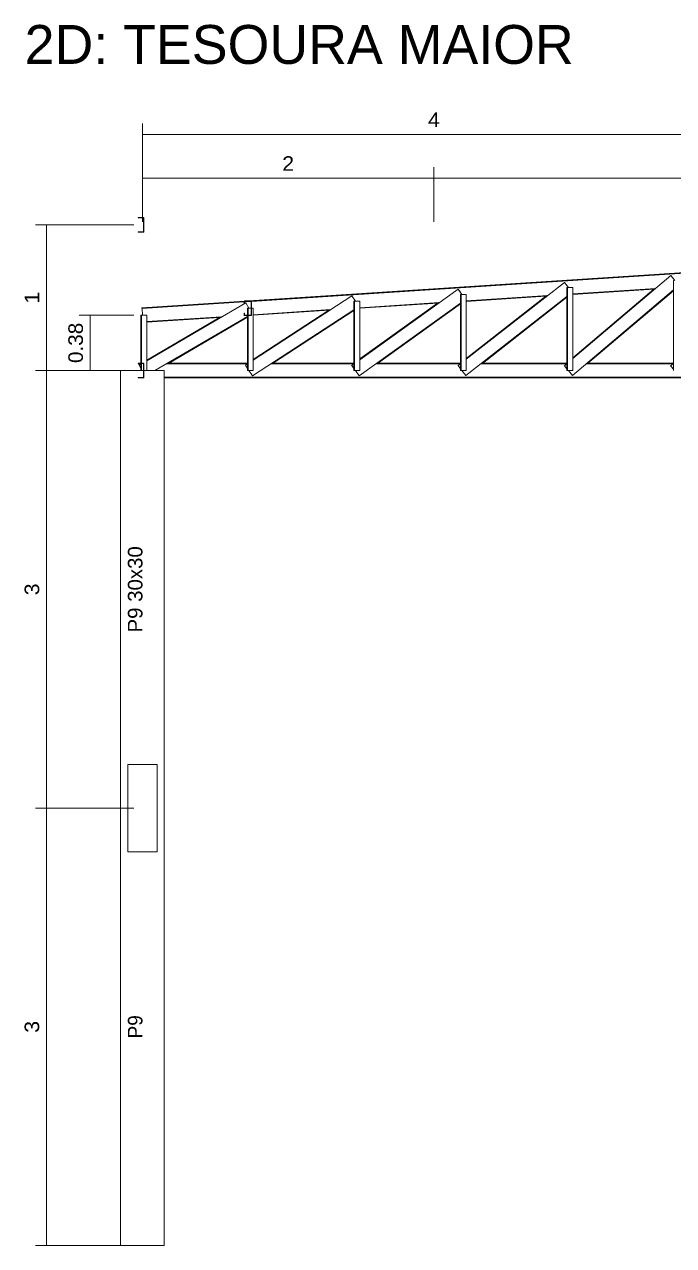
# Model space of a CAD drawing. Header units: millimetres. Extents: x 0 to 123, y 0 to 42.
# Drawn here: x 25.25 to 29.7, y 11.07 to 19.45 of the extents above; entities that cross this region are included whole.
import ezdxf
from ezdxf.enums import TextEntityAlignment as Align

# ---------------------------------------------------------------- set-up
doc = ezdxf.new("R2010")
doc.units = ezdxf.units.MM
for name, color, linetype, lineweight in [('BARRAS_DE_ACO', 7, 'Continuous', 0), ('BARRAS_DE_CONCRETO', 7, 'Continuous', 0), ('COTAS', 13, 'Continuous', 0), ('REFERENCIA_DAS_BARRAS', 2, 'Continuous', 0), ('TITULOS', 9, 'Continuous', 0)]:
    doc.layers.add(name, color=color, linetype=linetype, lineweight=lineweight)
doc.styles.add('CYPETXT', font='arial.ttf', dxfattribs={"height": 0.2})

msp = doc.modelspace()

# ---------------------------------------------------------------- linework, layer by layer
at = {"layer": 'BARRAS_DE_ACO'}
for p, q in [((26.0266, 18.12369), (26.0266, 18.12169)), ((26.0266, 18.12169), (26.0626, 18.12169)), ((26.0626, 18.12369), (26.06414, 18.12338)), ((26.0626, 18.12169), (26.06337, 18.12154)), ((26.06337, 18.12154), (26.06402, 18.1211)), ((26.06402, 18.1211), (26.06445, 18.12045)), ((26.06414, 18.12338), (26.06543, 18.12252)), ((26.06445, 18.12045), (26.0646, 18.11969)), ((26.0646, 18.11969), (26.0646, 18.02769)), ((26.0663, 18.12122), (26.06543, 18.12252)), ((26.06543, 18.12252), (26.0663, 18.12122)), ((26.0666, 18.11969), (26.0663, 18.12122)), ((26.0663, 18.12122), (26.0666, 18.11969)), ((26.0666, 18.02769), (26.0666, 18.11969)), ((26.78596, 17.55138), (35.5266, 18.12182)), ((35.5266, 18.12182), (26.78596, 17.55138)), ((26.79064, 17.55138), (35.52922, 18.12169)), ((35.52922, 18.12169), (26.79064, 17.55138)), ((26.80165, 17.55123), (35.54254, 18.12169)), ((35.54254, 18.12169), (26.80165, 17.55123)), ((26.0266, 18.02569), (26.0266, 18.02369)), ((26.0626, 18.02569), (26.0266, 18.02569)), ((26.0266, 18.02569), (26.0626, 18.02569)), ((26.06337, 18.02584), (26.0626, 18.02569)), ((26.0626, 18.02569), (26.06337, 18.02584)), ((26.06402, 18.02628), (26.06337, 18.02584)), ((26.06337, 18.02584), (26.06402, 18.02628)), ((26.06445, 18.02692), (26.06402, 18.02628)), ((26.06414, 18.02399), (26.06543, 18.02486)), ((26.0646, 18.02769), (26.06445, 18.02692)), ((26.06445, 18.02692), (26.0646, 18.02769)), ((26.06543, 18.02486), (26.0663, 18.02616)), ((26.0663, 18.02616), (26.0666, 18.02769)), ((28.95232, 17.67977), (28.95312, 17.67874)), ((28.95312, 17.67874), (28.9799, 17.64446)), ((29.68172, 17.72636), (29.68257, 17.72536)), ((29.68257, 17.72536), (29.71067, 17.69215)), ((29.70063, 17.07369), (29.70063, 17.69215)), ((27.49393, 17.58664), (27.49464, 17.58554)), ((27.49464, 17.58554), (27.51836, 17.54907)), ((27.49464, 17.58554), (27.51836, 17.54907)), ((28.22305, 17.6332), (28.22381, 17.63214)), ((28.22381, 17.63214), (28.24913, 17.59677)), ((28.23205, 17.62062), (28.24913, 17.59677)), ((28.23909, 17.07369), (28.23909, 17.59677)), ((28.23927, 17.59677), (28.23939, 17.59677)), ((28.24124, 17.59677), (28.24156, 17.59677)), ((28.24309, 17.59677), (28.27909, 17.59677)), ((28.27909, 17.59677), (28.27909, 17.07369)), ((28.27909, 17.55262), (28.83606, 17.58897)), ((28.83606, 17.58897), (28.27909, 17.55262)), ((28.27909, 17.15423), (28.83537, 17.58871)), ((28.83537, 17.58871), (28.27909, 17.15423)), ((28.27909, 17.55109), (28.83284, 17.58723)), ((28.83284, 17.58723), (28.27909, 17.55109)), ((28.27909, 17.15587), (28.82996, 17.58613)), ((28.82996, 17.58613), (28.27909, 17.15587)), ((28.27909, 17.54979), (28.8291, 17.58568)), ((28.8291, 17.58568), (28.27909, 17.54979)), ((28.8283, 17.58538), (28.82691, 17.58485)), ((28.8283, 17.58538), (28.8291, 17.58568)), ((28.83164, 17.58677), (28.82996, 17.58613)), ((28.83164, 17.58677), (28.83284, 17.58723)), ((28.83493, 17.58845), (28.83537, 17.58871)), ((28.96986, 17.07369), (28.96986, 17.64446)), ((28.97004, 17.64446), (28.97016, 17.64446)), ((28.97201, 17.64446), (28.97186, 17.64446)), ((28.97244, 17.64446), (28.97201, 17.64446)), ((28.97201, 17.64446), (28.97233, 17.64446)), ((28.97233, 17.64446), (28.97244, 17.64446)), ((28.97386, 17.64446), (29.00986, 17.64446)), ((29.70063, 17.62666), (29.008, 17.04048)), ((29.00986, 17.64446), (29.00986, 17.07369)), ((29.00986, 17.60032), (29.57649, 17.6373)), ((29.57649, 17.6373), (29.00986, 17.60032)), ((29.00986, 17.15804), (29.57584, 17.63703)), ((29.57584, 17.63703), (29.00986, 17.15804)), ((29.00986, 17.59878), (29.5735, 17.63557)), ((29.5735, 17.63557), (29.00986, 17.59878)), ((29.00986, 17.15974), (29.57081, 17.63448)), ((29.57081, 17.63448), (29.00986, 17.15974)), ((29.00986, 17.59748), (29.57002, 17.63404)), ((29.57002, 17.63404), (29.00986, 17.59748)), ((29.00986, 17.16087), (29.56797, 17.63321)), ((29.56797, 17.63321), (29.00986, 17.16087)), ((29.00986, 17.59661), (29.56766, 17.63302)), ((29.56766, 17.63302), (29.00986, 17.59661)), ((29.00986, 17.16127), (29.56691, 17.63271)), ((29.56691, 17.63271), (29.00986, 17.16127)), ((29.00986, 17.59631), (29.56685, 17.63266)), ((29.56685, 17.63266), (29.00986, 17.59631)), ((29.56685, 17.63266), (29.00986, 17.16127)), ((29.00986, 17.16127), (29.56685, 17.63266)), ((29.10422, 17.11991), (29.70063, 17.62466)), ((29.70063, 17.62466), (29.10422, 17.11991)), ((29.10885, 17.12213), (29.70063, 17.62296)), ((29.70063, 17.62296), (29.10885, 17.12213)), ((29.11147, 17.12321), (29.70063, 17.62182)), ((29.70063, 17.62182), (29.11147, 17.12321)), ((29.11245, 17.12364), (29.70063, 17.62142)), ((29.70063, 17.62142), (29.11245, 17.12364)), ((29.56733, 17.63288), (29.56691, 17.63271)), ((29.56733, 17.63288), (29.56766, 17.63302)), ((29.56907, 17.63366), (29.56797, 17.63321)), ((29.56907, 17.63366), (29.57002, 17.63404)), ((29.57208, 17.63499), (29.57081, 17.63448)), ((29.57208, 17.63499), (29.5735, 17.63557)), ((29.57522, 17.63665), (29.57584, 17.63703)), ((26.05357, 17.50358), (26.7563, 17.54945)), ((26.7563, 17.54945), (26.05357, 17.50358)), ((26.75609, 17.54913), (26.05359, 17.50328)), ((26.05359, 17.50328), (26.0537, 17.50159)), ((26.05359, 17.50328), (26.0537, 17.50159)), ((26.05359, 17.50328), (26.0537, 17.50159)), ((26.05359, 17.50328), (26.05364, 17.50241)), ((26.05359, 17.50328), (26.05364, 17.50241)), ((26.05359, 17.50328), (26.05364, 17.50241)), ((26.05359, 17.50328), (26.05364, 17.50241)), ((26.05359, 17.50328), (26.05364, 17.50241)), ((26.75567, 17.54823), (26.05364, 17.50241)), ((26.75541, 17.54691), (26.05373, 17.50112)), ((26.7554, 17.54538), (26.05383, 17.49959)), ((26.75574, 17.5486), (26.7554, 17.54688)), ((26.7554, 17.54688), (26.7554, 17.53438)), ((26.75541, 17.54691), (26.75567, 17.54823)), ((26.75672, 17.55006), (26.75574, 17.5486)), ((26.75574, 17.5486), (26.75672, 17.55006)), ((26.75818, 17.55104), (26.75672, 17.55006)), ((26.75672, 17.55006), (26.75818, 17.55104)), ((26.75765, 17.54553), (26.8025, 17.54845)), ((26.8025, 17.54845), (26.75765, 17.54553)), ((26.75765, 17.54688), (26.75782, 17.54774)), ((26.75768, 17.54706), (26.7894, 17.54913)), ((26.7894, 17.54913), (26.75768, 17.54706)), ((26.75818, 17.55104), (26.7599, 17.55138)), ((26.75826, 17.5484), (26.76948, 17.54913)), ((26.76948, 17.54913), (26.75826, 17.5484)), ((26.75826, 17.5484), (26.75831, 17.54847)), ((26.75904, 17.54896), (26.7599, 17.54913)), ((26.7599, 17.55138), (26.8009, 17.55138)), ((26.78596, 17.55138), (26.7599, 17.55138)), ((26.7599, 17.54913), (26.8009, 17.54913)), ((26.76496, 17.54006), (26.76562, 17.53892)), ((26.76562, 17.53892), (26.78759, 17.50138)), ((26.78596, 17.55138), (26.8008, 17.55138)), ((26.8009, 17.55138), (26.80262, 17.55104)), ((26.8009, 17.54913), (26.80176, 17.54896)), ((26.80176, 17.54896), (26.80249, 17.54847)), ((26.80249, 17.54847), (26.80298, 17.54774)), ((26.80408, 17.55006), (26.80262, 17.55104)), ((26.80262, 17.55104), (26.80408, 17.55007)), ((26.80298, 17.54774), (26.80315, 17.54688)), ((26.80298, 17.54774), (26.80315, 17.54688)), ((26.80315, 17.54688), (26.80315, 17.45588)), ((26.80506, 17.5486), (26.80408, 17.55006)), ((26.8054, 17.54688), (26.80506, 17.5486)), ((26.8054, 17.45588), (26.8054, 17.54688)), ((27.50832, 17.07369), (27.50832, 17.54907)), ((27.51032, 17.54907), (27.51079, 17.54907)), ((27.51155, 17.54907), (27.5109, 17.54907)), ((27.51232, 17.54907), (27.54832, 17.54907)), ((28.23909, 17.53608), (27.54368, 17.03832)), ((27.54832, 17.54907), (27.54832, 17.07369)), ((27.54832, 17.50493), (28.09356, 17.54052)), ((28.09356, 17.54052), (27.54832, 17.50493)), ((27.54832, 17.15051), (28.0928, 17.54025)), ((28.0928, 17.54025), (27.54832, 17.15051)), ((27.54832, 17.5034), (28.09004, 17.53875)), ((28.09004, 17.53875), (27.54832, 17.5034)), ((27.54832, 17.15211), (28.08693, 17.53764)), ((28.08693, 17.53764), (27.54832, 17.15211)), ((27.54832, 17.5021), (28.086, 17.53719)), ((28.086, 17.53719), (27.54832, 17.5021)), ((27.54832, 17.15317), (28.08362, 17.53634)), ((28.08362, 17.53634), (27.54832, 17.15317)), ((27.54832, 17.50123), (28.08326, 17.53614)), ((28.08326, 17.53614), (27.54832, 17.50123)), ((27.54832, 17.15355), (28.08239, 17.53583)), ((28.08239, 17.53583), (27.54832, 17.15355)), ((27.54832, 17.50092), (28.08231, 17.53577)), ((28.08231, 17.53577), (27.54832, 17.50092)), ((28.08231, 17.53577), (27.54832, 17.15355)), ((27.54832, 17.15355), (28.08231, 17.53577)), ((27.6603, 17.11991), (28.23909, 17.5342)), ((28.23909, 17.5342), (27.6603, 17.11991)), ((27.66563, 17.12213), (28.23909, 17.5326)), ((28.23909, 17.5326), (27.66563, 17.12213)), ((27.66863, 17.12321), (28.23909, 17.53154)), ((28.23909, 17.53154), (27.66863, 17.12321)), ((27.66975, 17.12364), (28.23909, 17.53116)), ((27.66982, 17.12369), (28.23909, 17.53116)), ((28.08303, 17.53606), (28.08239, 17.53583)), ((28.08303, 17.53606), (28.08324, 17.53613)), ((28.08324, 17.53613), (28.08326, 17.53614)), ((28.08362, 17.53634), (28.08326, 17.53614)), ((28.08537, 17.53696), (28.08362, 17.53634)), ((28.08537, 17.53696), (28.086, 17.53719)), ((28.08909, 17.53841), (28.08693, 17.53764)), ((28.08909, 17.53841), (28.09004, 17.53875)), ((28.09258, 17.54012), (28.0928, 17.54025)), ((28.96986, 17.58142), (28.27591, 17.03941)), ((28.27909, 17.15697), (28.82691, 17.58485)), ((28.82691, 17.58485), (28.27909, 17.15697)), ((28.27909, 17.54892), (28.82657, 17.58465)), ((28.82657, 17.58465), (28.27909, 17.54892)), ((28.27909, 17.15736), (28.82577, 17.58435)), ((28.82577, 17.58435), (28.27909, 17.15736)), ((28.27909, 17.54862), (28.8257, 17.58429)), ((28.27909, 17.54862), (28.8257, 17.58429)), ((28.8257, 17.58429), (28.27909, 17.54862)), ((28.8257, 17.58429), (28.27909, 17.15736)), ((28.27909, 17.54862), (28.8257, 17.58429)), ((28.27909, 17.15736), (28.8257, 17.58429)), ((28.38146, 17.11991), (28.96986, 17.57948)), ((28.96986, 17.57948), (28.38146, 17.11991)), ((28.38641, 17.12213), (28.96986, 17.57783)), ((28.96986, 17.57783), (28.38641, 17.12213)), ((28.38921, 17.12321), (28.96986, 17.57673)), ((28.96986, 17.57673), (28.38921, 17.12321)), ((28.39025, 17.12364), (28.96986, 17.57634)), ((28.39031, 17.12369), (28.96986, 17.57634)), ((28.82629, 17.58454), (28.82577, 17.58435)), ((28.82629, 17.58454), (28.82657, 17.58465)), ((28.82691, 17.58485), (28.82657, 17.58465)), ((26.04678, 17.12369), (26.04678, 17.45369)), ((26.04878, 17.45369), (26.04925, 17.45369)), ((26.05078, 17.45369), (26.05682, 17.45369)), ((26.05078, 17.45369), (26.05682, 17.45369)), ((26.0537, 17.50159), (26.05371, 17.50144)), ((26.05371, 17.50144), (26.05373, 17.50112)), ((26.05383, 17.49959), (26.05682, 17.45369)), ((26.08678, 17.45369), (26.08678, 17.07369)), ((26.08678, 17.40955), (26.59909, 17.44298)), ((26.59909, 17.44298), (26.08678, 17.40955)), ((26.08678, 17.1434), (26.59818, 17.4427)), ((26.59818, 17.4427), (26.08678, 17.1434)), ((26.08678, 17.40801), (26.59478, 17.44117)), ((26.59478, 17.44117), (26.08678, 17.40801)), ((26.08678, 17.1449), (26.59101, 17.44001)), ((26.59101, 17.44001), (26.08678, 17.1449)), ((26.08678, 17.40671), (26.58987, 17.43955)), ((26.58987, 17.43955), (26.08678, 17.40671)), ((26.08678, 17.14591), (26.58699, 17.43866)), ((26.58699, 17.43866), (26.08678, 17.14591)), ((26.08678, 17.40584), (26.58654, 17.43846)), ((26.58654, 17.43846), (26.08678, 17.40584)), ((26.08678, 17.14626), (26.58549, 17.43814)), ((26.58549, 17.43814), (26.08678, 17.14626)), ((26.08678, 17.40554), (26.58539, 17.43808)), ((26.58539, 17.43808), (26.08678, 17.40554)), ((26.58539, 17.43808), (26.08678, 17.14626)), ((26.14294, 17.07369), (26.77755, 17.4451)), ((26.77755, 17.4451), (26.14294, 17.07369)), ((26.22495, 17.11991), (26.77755, 17.44333)), ((26.77755, 17.44333), (26.22495, 17.11991)), ((26.2313, 17.12213), (26.77755, 17.44182)), ((26.77755, 17.44182), (26.2313, 17.12213)), ((26.23487, 17.12321), (26.77755, 17.44082)), ((26.77755, 17.44082), (26.23487, 17.12321)), ((26.2362, 17.12364), (26.77755, 17.44047)), ((26.23629, 17.12369), (26.77755, 17.44047)), ((26.58647, 17.43844), (26.58654, 17.43846)), ((26.58699, 17.43866), (26.58654, 17.43846)), ((26.58967, 17.43948), (26.58699, 17.43866)), ((26.58967, 17.43948), (26.58974, 17.4395)), ((26.58974, 17.4395), (26.58987, 17.43955)), ((26.59101, 17.44001), (26.58987, 17.43955)), ((26.59448, 17.44107), (26.59101, 17.44001)), ((26.59448, 17.44107), (26.59478, 17.44117)), ((26.7554, 17.45588), (26.75574, 17.45416)), ((26.75574, 17.45416), (26.75672, 17.4527)), ((26.75642, 17.45314), (26.75672, 17.4527)), ((26.75672, 17.4527), (26.75818, 17.45172)), ((26.75782, 17.45502), (26.75831, 17.45429)), ((26.75803, 17.45182), (26.75816, 17.45173)), ((26.75818, 17.45172), (26.7599, 17.45138)), ((26.77755, 17.45363), (26.77755, 17.50138)), ((26.77755, 17.07369), (26.77755, 17.45138)), ((26.77755, 17.45138), (26.77755, 17.07369)), ((26.77785, 17.45138), (26.77785, 17.07369)), ((26.77872, 17.50138), (26.77955, 17.50138)), ((26.77872, 17.45138), (26.77872, 17.07369)), ((26.7797, 17.50138), (26.78002, 17.50138)), ((26.78002, 17.45138), (26.78002, 17.07369)), ((26.78138, 17.45363), (26.80034, 17.45363)), ((26.78155, 17.45138), (26.78155, 17.07369)), ((26.80176, 17.4538), (26.8009, 17.45363)), ((26.8009, 17.45363), (26.80175, 17.4538)), ((26.80249, 17.45429), (26.80176, 17.4538)), ((26.80176, 17.4538), (26.80248, 17.45428)), ((26.80298, 17.45502), (26.80249, 17.45429)), ((26.80262, 17.45172), (26.80408, 17.4527)), ((26.80272, 17.45464), (26.80297, 17.45501)), ((26.80315, 17.45588), (26.80298, 17.45502)), ((26.80397, 17.45263), (26.80401, 17.45265)), ((26.80408, 17.4527), (26.80506, 17.45416)), ((26.80506, 17.45416), (26.8054, 17.45588)), ((26.8054, 17.50138), (26.81755, 17.50138)), ((27.50832, 17.49065), (26.81131, 17.03723)), ((26.81755, 17.50138), (26.81755, 17.07369)), ((26.81755, 17.45724), (27.34826, 17.49187)), ((27.34826, 17.49187), (26.81755, 17.45724)), ((26.81755, 17.1469), (27.34743, 17.4916)), ((27.34743, 17.4916), (26.81755, 17.1469)), ((26.81755, 17.4557), (27.34439, 17.49009)), ((27.34439, 17.49009), (26.81755, 17.4557)), ((26.81755, 17.14845), (27.34099, 17.48896)), ((27.34099, 17.48896), (26.81755, 17.14845)), ((26.81755, 17.4544), (27.33997, 17.4885)), ((27.33997, 17.4885), (26.81755, 17.4544)), ((26.81755, 17.14948), (27.33737, 17.48764)), ((27.33737, 17.48764), (26.81755, 17.14948)), ((26.81755, 17.45354), (27.33696, 17.48743)), ((27.33696, 17.48743), (26.81755, 17.45354)), ((26.81755, 17.14984), (27.33601, 17.48712)), ((27.33601, 17.48712), (26.81755, 17.14984)), ((26.81755, 17.45323), (27.33593, 17.48706)), ((27.33593, 17.48706), (26.81755, 17.45323)), ((26.94122, 17.11991), (27.50832, 17.48882)), ((27.50832, 17.48882), (26.94122, 17.11991)), ((26.94701, 17.12213), (27.50832, 17.48727)), ((27.50832, 17.48727), (26.94701, 17.12213)), ((26.95027, 17.12321), (27.50832, 17.48624)), ((27.50832, 17.48624), (26.95027, 17.12321)), ((26.95148, 17.12364), (27.50832, 17.48587)), ((26.95156, 17.12369), (27.50832, 17.48587)), ((27.33681, 17.48738), (27.33601, 17.48712)), ((27.33681, 17.48738), (27.33691, 17.48742)), ((27.33691, 17.48742), (27.33696, 17.48743)), ((27.33737, 17.48764), (27.33696, 17.48743)), ((27.33953, 17.48835), (27.33737, 17.48764)), ((27.33953, 17.48835), (27.33994, 17.48849)), ((27.33994, 17.48849), (27.33997, 17.4885)), ((27.34099, 17.48896), (27.33997, 17.4885)), ((27.34373, 17.48987), (27.34099, 17.48896)), ((27.34373, 17.48987), (27.34439, 17.49009)), ((26.04678, 17.12369), (26.0266, 17.12369)), ((26.0266, 17.12369), (26.0266, 17.12169)), ((26.0266, 17.12169), (26.0626, 17.12169)), ((26.03283, 17.11468), (26.0448, 17.12169)), ((26.0448, 17.12169), (26.03283, 17.11468)), ((26.03283, 17.11468), (26.0448, 17.12169)), ((26.03298, 17.11442), (26.03283, 17.11468)), ((26.0454, 17.12169), (26.03298, 17.11442)), ((26.04678, 17.12149), (26.03342, 17.11367)), ((26.03342, 17.11367), (26.03392, 17.11283)), ((26.04678, 17.11999), (26.03408, 17.11255)), ((26.03408, 17.11255), (26.03446, 17.11189)), ((26.03414, 17.11245), (26.03446, 17.11189)), ((26.04678, 17.11821), (26.03485, 17.11123)), ((26.03485, 17.11123), (26.04678, 17.09085)), ((26.04678, 17.12369), (26.05049, 17.12369)), ((26.04678, 17.07369), (26.04678, 17.12169)), ((26.04678, 17.12169), (26.04678, 17.07369)), ((26.04708, 17.07369), (26.04708, 17.12169)), ((26.04708, 17.12169), (26.04708, 17.07369)), ((26.04795, 17.07369), (26.04795, 17.12169)), ((26.04795, 17.12169), (26.04795, 17.07369)), ((26.04925, 17.07369), (26.04925, 17.12169)), ((26.04925, 17.12169), (26.04925, 17.07369)), ((26.05078, 17.07369), (26.05078, 17.12169)), ((26.05078, 17.12169), (26.05078, 17.07369)), ((26.0626, 17.12369), (26.06362, 17.12349)), ((26.0626, 17.12169), (26.06337, 17.12154)), ((26.06337, 17.12154), (26.06402, 17.1211)), ((26.06359, 17.12139), (26.06384, 17.12122)), ((26.06402, 17.1211), (26.06445, 17.12045)), ((26.06414, 17.12338), (26.065, 17.12281)), ((26.06445, 17.12045), (26.0646, 17.11969)), ((26.0646, 17.11969), (26.0646, 17.02769)), ((26.0663, 17.12122), (26.06543, 17.12252)), ((26.06543, 17.12252), (26.06601, 17.12166)), ((26.0666, 17.11969), (26.0663, 17.12122)), ((26.0666, 17.02769), (26.0666, 17.11969)), ((26.22413, 17.11969), (26.77613, 17.11969)), ((26.77613, 17.11969), (26.22413, 17.11969)), ((26.22789, 17.12119), (26.22796, 17.12122)), ((26.2313, 17.12213), (26.22796, 17.12122)), ((26.22796, 17.12122), (26.77736, 17.12122)), ((26.77736, 17.12122), (26.22796, 17.12122)), ((26.23225, 17.12249), (26.2313, 17.12213)), ((26.23225, 17.12249), (26.23232, 17.12252)), ((26.23232, 17.12252), (26.77737, 17.12252)), ((26.77737, 17.12252), (26.23232, 17.12252)), ((26.23524, 17.12337), (26.23487, 17.12321)), ((26.23524, 17.12337), (26.23527, 17.12338)), ((26.23527, 17.12338), (26.77734, 17.12338)), ((26.77734, 17.12338), (26.23527, 17.12338)), ((26.23629, 17.12369), (26.77734, 17.12369)), ((26.77734, 17.12369), (26.23629, 17.12369)), ((26.77755, 17.11905), (26.76387, 17.11015)), ((26.76387, 17.11015), (26.77755, 17.08913)), ((26.77606, 17.11991), (26.77755, 17.12088)), ((26.77755, 17.12088), (26.77606, 17.11991)), ((26.77709, 17.12213), (26.77755, 17.12242)), ((26.77755, 17.12242), (26.77709, 17.12213)), ((26.7773, 17.12242), (26.77709, 17.12213)), ((26.77717, 17.12321), (26.77755, 17.12346)), ((26.77755, 17.12346), (26.77717, 17.12321)), ((26.77727, 17.12332), (26.77717, 17.12321)), ((26.77726, 17.12364), (26.77755, 17.12382)), ((26.77755, 17.12382), (26.77726, 17.12364)), ((26.77726, 17.12364), (26.77727, 17.12363)), ((26.77727, 17.12363), (26.77734, 17.12338)), ((26.77727, 17.12332), (26.77734, 17.12338)), ((26.7773, 17.12242), (26.77737, 17.12252)), ((26.94048, 17.11969), (27.50564, 17.11969)), ((27.50564, 17.11969), (26.94048, 17.11969)), ((26.94366, 17.12108), (26.94395, 17.12122)), ((26.94701, 17.12213), (26.94395, 17.12122)), ((26.94395, 17.12122), (27.50673, 17.12122)), ((27.50673, 17.12122), (26.94395, 17.12122)), ((26.94764, 17.1224), (26.94701, 17.12213)), ((26.94764, 17.1224), (26.94786, 17.12249)), ((26.94786, 17.12249), (26.94793, 17.12252)), ((26.95027, 17.12321), (26.94793, 17.12252)), ((26.94793, 17.12252), (27.50668, 17.12252)), ((27.50668, 17.12252), (26.94793, 17.12252)), ((26.95046, 17.1233), (26.95027, 17.12321)), ((26.95046, 17.1233), (26.95063, 17.12338)), ((26.95063, 17.12338), (27.50661, 17.12338)), ((27.50661, 17.12338), (26.95063, 17.12338)), ((26.95156, 17.12369), (27.50661, 17.12369)), ((27.50661, 17.12369), (26.95156, 17.12369)), ((27.50832, 17.12), (27.49304, 17.10906)), ((27.49304, 17.10906), (27.50832, 17.08772)), ((27.50557, 17.11991), (27.50832, 17.12188)), ((27.50832, 17.12188), (27.50557, 17.11991)), ((27.50644, 17.12213), (27.50832, 17.12347)), ((27.50832, 17.12347), (27.50644, 17.12213)), ((27.50656, 17.12232), (27.50644, 17.12213)), ((27.50646, 17.12321), (27.50832, 17.12454)), ((27.50832, 17.12454), (27.50646, 17.12321)), ((27.5065, 17.12325), (27.50646, 17.12321)), ((27.5065, 17.12325), (27.50661, 17.12338)), ((27.50653, 17.12364), (27.50832, 17.12492)), ((27.50832, 17.12492), (27.50653, 17.12364)), ((27.50653, 17.12364), (27.50654, 17.12363)), ((27.50654, 17.12363), (27.50661, 17.12338)), ((27.50656, 17.12232), (27.50668, 17.12252)), ((27.65961, 17.11969), (28.23523, 17.11969)), ((28.23523, 17.11969), (27.65961, 17.11969)), ((27.66231, 17.12096), (27.6628, 17.12122)), ((27.66563, 17.12213), (27.6628, 17.12122)), ((27.6628, 17.12122), (28.2362, 17.12122)), ((28.2362, 17.12122), (27.6628, 17.12122)), ((27.666, 17.1223), (27.66563, 17.12213)), ((27.666, 17.1223), (27.66632, 17.12245)), ((27.66632, 17.12245), (27.66647, 17.12252)), ((27.66863, 17.12321), (27.66647, 17.12252)), ((27.66647, 17.12252), (28.2361, 17.12252)), ((28.2361, 17.12252), (27.66647, 17.12252)), ((27.66868, 17.12324), (27.66863, 17.12321)), ((27.66868, 17.12324), (27.66896, 17.12338)), ((27.66975, 17.12364), (27.66896, 17.12338)), ((27.66896, 17.12338), (28.236, 17.12338)), ((28.236, 17.12338), (27.66896, 17.12338)), ((27.66896, 17.12338), (27.66896, 17.12338)), ((27.66982, 17.12369), (28.23598, 17.12369)), ((28.23598, 17.12369), (27.66982, 17.12369)), ((28.23909, 17.12104), (28.22235, 17.10797)), ((28.22235, 17.10797), (28.23909, 17.08655)), ((28.22923, 17.09917), (28.22964, 17.09865)), ((28.23515, 17.11991), (28.23909, 17.12298)), ((28.23909, 17.12298), (28.23515, 17.11991)), ((28.23586, 17.12321), (28.23909, 17.12573)), ((28.23909, 17.12573), (28.23586, 17.12321)), ((28.23586, 17.12321), (28.236, 17.12338)), ((28.23587, 17.12319), (28.2361, 17.12252)), ((28.23588, 17.12213), (28.23909, 17.12463)), ((28.23909, 17.12463), (28.23588, 17.12213)), ((28.23593, 17.12222), (28.23588, 17.12213)), ((28.23591, 17.12364), (28.23909, 17.12612)), ((28.23909, 17.12612), (28.23591, 17.12364)), ((28.23592, 17.12362), (28.236, 17.12338)), ((28.23593, 17.12222), (28.2361, 17.12252)), ((28.23909, 17.12612), (28.23598, 17.12369)), ((28.38082, 17.11969), (28.96489, 17.11969)), ((28.96489, 17.11969), (28.38082, 17.11969)), ((28.38311, 17.12085), (28.38377, 17.12122)), ((28.38641, 17.12213), (28.38377, 17.12122)), ((28.38377, 17.12122), (28.96575, 17.12122)), ((28.96575, 17.12122), (28.38377, 17.12122)), ((28.38656, 17.1222), (28.38641, 17.12213)), ((28.38656, 17.1222), (28.38699, 17.12242)), ((28.38699, 17.12242), (28.38719, 17.12252)), ((28.38909, 17.12317), (28.38719, 17.12252)), ((28.38719, 17.12252), (28.96561, 17.12252)), ((28.96561, 17.12252), (28.38719, 17.12252)), ((28.38909, 17.12317), (28.38921, 17.12321)), ((28.38921, 17.12321), (28.38948, 17.12337)), ((28.38948, 17.12337), (28.38951, 17.12338)), ((28.39018, 17.12361), (28.38951, 17.12338)), ((28.38951, 17.12338), (28.96548, 17.12338)), ((28.96548, 17.12338), (28.38951, 17.12338)), ((28.39018, 17.12361), (28.39025, 17.12364)), ((28.39031, 17.12369), (28.96545, 17.12369)), ((28.96545, 17.12369), (28.39031, 17.12369)), ((28.96986, 17.12218), (28.9518, 17.10689)), ((28.9518, 17.10689), (28.96986, 17.08556)), ((28.96481, 17.11991), (28.96986, 17.12418)), ((28.96986, 17.12418), (28.96481, 17.11991)), ((28.96536, 17.12321), (28.96986, 17.12702)), ((28.96986, 17.12702), (28.96536, 17.12321)), ((28.96536, 17.12321), (28.96548, 17.12338)), ((28.96539, 17.12364), (28.96986, 17.12742)), ((28.96986, 17.12742), (28.96539, 17.12364)), ((28.96539, 17.12312), (28.96561, 17.12252)), ((28.96541, 17.1236), (28.96548, 17.12338)), ((28.96542, 17.12213), (28.96986, 17.12588)), ((28.96986, 17.12588), (28.96542, 17.12213)), ((28.96542, 17.12213), (28.96561, 17.12252)), ((28.96986, 17.12742), (28.96545, 17.12369)), ((28.96545, 17.12369), (28.96986, 17.12742)), ((29.10362, 17.11969), (29.69461, 17.11969)), ((29.69461, 17.11969), (29.10362, 17.11969)), ((29.10556, 17.12073), (29.10637, 17.12122)), ((29.10878, 17.1221), (29.10637, 17.12122)), ((29.10637, 17.12122), (29.69539, 17.12122)), ((29.69539, 17.12122), (29.10637, 17.12122)), ((29.10878, 17.1221), (29.10885, 17.12213)), ((29.10885, 17.12213), (29.10934, 17.12239)), ((29.10934, 17.12239), (29.10958, 17.12252)), ((29.11118, 17.12311), (29.10958, 17.12252)), ((29.10958, 17.12252), (29.69521, 17.12252)), ((29.69521, 17.12252), (29.10958, 17.12252)), ((29.11118, 17.12311), (29.11147, 17.12321)), ((29.11147, 17.12321), (29.1117, 17.12335)), ((29.1117, 17.12335), (29.11176, 17.12338)), ((29.11232, 17.12359), (29.11176, 17.12338)), ((29.11176, 17.12338), (29.69505, 17.12338)), ((29.69505, 17.12338), (29.11176, 17.12338)), ((29.11232, 17.12359), (29.11245, 17.12364)), ((29.11251, 17.12369), (29.69501, 17.12369)), ((29.69501, 17.12369), (29.11251, 17.12369)), ((29.70063, 17.1234), (29.68136, 17.10584)), ((29.68136, 17.10584), (29.70063, 17.08471)), ((29.68889, 17.09758), (29.70063, 17.08471)), ((29.69453, 17.11991), (29.70063, 17.12547)), ((29.70063, 17.12547), (29.69453, 17.11991)), ((29.69494, 17.12321), (29.70063, 17.1284)), ((29.70063, 17.1284), (29.69494, 17.12321)), ((29.69494, 17.12321), (29.69505, 17.12338)), ((29.69495, 17.12364), (29.70063, 17.12881)), ((29.70063, 17.12881), (29.69495, 17.12364)), ((29.69498, 17.12357), (29.69505, 17.12338)), ((29.695, 17.12305), (29.69521, 17.12252)), ((29.70063, 17.12881), (29.69501, 17.12369)), ((29.69501, 17.12369), (29.70063, 17.12881)), ((29.69504, 17.12213), (29.70063, 17.12722)), ((29.70063, 17.12722), (29.69504, 17.12213)), ((29.69504, 17.12213), (29.69521, 17.12252)), ((26.0266, 17.02569), (26.0266, 17.02369)), ((26.0626, 17.02569), (26.0266, 17.02569)), ((26.0266, 17.02569), (26.05024, 17.02569)), ((26.06337, 17.02584), (26.0626, 17.02569)), ((26.06313, 17.02379), (26.06414, 17.02399)), ((26.06402, 17.02628), (26.06337, 17.02584)), ((26.06337, 17.02584), (26.0638, 17.02613)), ((26.06445, 17.02692), (26.06402, 17.02628)), ((26.06402, 17.02628), (26.0643, 17.0267)), ((26.06414, 17.02399), (26.06543, 17.02486)), ((26.0646, 17.02769), (26.06445, 17.02692)), ((26.06543, 17.02486), (26.0663, 17.02616)), ((26.0663, 17.02616), (26.0666, 17.02769)), ((26.0663, 17.02616), (26.0663, 17.02616)), ((26.0666, 17.02769), (26.0666, 17.02769)), ((26.20682, 17.02769), (35.40682, 17.02769)), ((35.40682, 17.02769), (26.20682, 17.02769)), ((26.20682, 17.02616), (35.40682, 17.02616)), ((35.40682, 17.02616), (26.20682, 17.02616)), ((26.20682, 17.02486), (35.40682, 17.02486)), ((35.40682, 17.02486), (26.20682, 17.02486)), ((26.20682, 17.02399), (35.40682, 17.02399)), ((35.40682, 17.02399), (26.20682, 17.02399)), ((26.20682, 17.02369), (35.40682, 17.02369)), ((35.40682, 17.02369), (26.20682, 17.02369)), ((26.77785, 17.07369), (26.77755, 17.07369)), ((26.77872, 17.07369), (26.77785, 17.07369)), ((26.78002, 17.07369), (26.77872, 17.07369)), ((26.77872, 17.07369), (26.77955, 17.07369)), ((26.78155, 17.07369), (26.78002, 17.07369)), ((26.78014, 17.07369), (26.78078, 17.07369)), ((26.81755, 17.07369), (26.78155, 17.07369)), ((26.81131, 17.03723), (26.78759, 17.07369)), ((26.81131, 17.03723), (26.81203, 17.03613)), ((26.81203, 17.03613), (26.81131, 17.03723)), ((27.50862, 17.07369), (27.50832, 17.07369)), ((27.50832, 17.07369), (27.50843, 17.07369)), ((27.50949, 17.07369), (27.50862, 17.07369)), ((27.51079, 17.07369), (27.50949, 17.07369)), ((27.50949, 17.07369), (27.50983, 17.07369)), ((27.51232, 17.07369), (27.51079, 17.07369)), ((27.54832, 17.07369), (27.51232, 17.07369)), ((27.54368, 17.03832), (27.51836, 17.07369)), ((27.54368, 17.03832), (27.54444, 17.03725)), ((27.54444, 17.03725), (27.54368, 17.03832)), ((28.23939, 17.07369), (28.23909, 17.07369)), ((28.24026, 17.07369), (28.23939, 17.07369)), ((28.24156, 17.07369), (28.24026, 17.07369)), ((28.24124, 17.07369), (28.24167, 17.07369)), ((28.24124, 17.07369), (28.24156, 17.07369)), ((28.24309, 17.07369), (28.24156, 17.07369)), ((28.24156, 17.07369), (28.24167, 17.07369)), ((28.27909, 17.07369), (28.24309, 17.07369)), ((28.27591, 17.03941), (28.24913, 17.07369)), ((28.24913, 17.07369), (28.27591, 17.03941)), ((28.27591, 17.03941), (28.27671, 17.03837)), ((28.27671, 17.03837), (28.27591, 17.03941)), ((28.97016, 17.07369), (28.96986, 17.07369)), ((28.97103, 17.07369), (28.97016, 17.07369)), ((28.97016, 17.07369), (28.9705, 17.07369)), ((28.97233, 17.07369), (28.97103, 17.07369)), ((28.97103, 17.07369), (28.97137, 17.07369)), ((28.97103, 17.07369), (28.97186, 17.07369)), ((28.97201, 17.07369), (28.97244, 17.07369)), ((28.97201, 17.07369), (28.97233, 17.07369)), ((28.97386, 17.07369), (28.97233, 17.07369)), ((28.97233, 17.07369), (28.97244, 17.07369)), ((29.00986, 17.07369), (28.97386, 17.07369)), ((29.008, 17.04048), (28.9799, 17.07369)), ((28.9799, 17.07369), (29.008, 17.04048)), ((29.008, 17.04048), (29.00885, 17.03948)), ((29.00885, 17.03948), (29.008, 17.04048)), ((29.70093, 17.07369), (29.70063, 17.07369)), ((29.7018, 17.07369), (29.70093, 17.07369)), ((29.70093, 17.07369), (29.70127, 17.07369))]:
    msp.add_line(p, q, dxfattribs=at)
for points in [[(26.0646, 18.02769), (26.0646, 18.11969), (26.06445, 18.12045), (26.06402, 18.1211), (26.06337, 18.12154), (26.0626, 18.12169), (26.0266, 18.12169), (26.0266, 18.12369), (26.0626, 18.12369), (26.0266, 18.12369)], [(26.06543, 18.12252), (26.06414, 18.12338), (26.0626, 18.12369), (26.0266, 18.12369)], [(26.0666, 18.11969), (26.0666, 18.02769), (26.0663, 18.02616), (26.06543, 18.02486), (26.06414, 18.02399), (26.0626, 18.02369), (26.0266, 18.02369), (26.0266, 18.02569), (26.0626, 18.02569), (26.0266, 18.02569)], [(26.80405, 17.55009), (35.55373, 18.12112), (35.55369, 18.12169)], [(26.80505, 17.54862), (35.55383, 18.11959), (35.55373, 18.12112), (26.80405, 17.55009)], [(35.55682, 18.07369), (35.55383, 18.11959), (26.80505, 17.54862)], [(26.0266, 18.02369), (26.0626, 18.02369), (26.06414, 18.02399)], [(28.27909, 17.15228), (28.95312, 17.67874), (28.95232, 17.67977)], [(28.9799, 17.64446), (28.95312, 17.67874), (28.27909, 17.15228)], [(29.00986, 17.15603), (29.68257, 17.72536), (29.68172, 17.72636)], [(29.71067, 17.69215), (29.68257, 17.72536), (29.00986, 17.15603)], [(29.70063, 17.69215), (29.70093, 17.69215), (29.7018, 17.69215), (29.7031, 17.69215)], [(26.81755, 17.14507), (27.49464, 17.58554), (27.49393, 17.58664)], [(27.51836, 17.54907), (27.49464, 17.58554), (26.81755, 17.14507)], [(27.54832, 17.14863), (28.22381, 17.63214), (28.22305, 17.6332)], [(28.24913, 17.59677), (28.22381, 17.63214), (27.54832, 17.14863)], [(28.23909, 17.59677), (28.23939, 17.59677), (28.24026, 17.59677), (28.24156, 17.59677), (28.24124, 17.59677)], [(28.24156, 17.59677), (28.24309, 17.59677), (28.27909, 17.59677), (28.24309, 17.59677)], [(28.82996, 17.58613), (28.82925, 17.58576), (28.8291, 17.58568)], [(28.83493, 17.58845), (28.83401, 17.58791), (28.83284, 17.58723)], [(28.96986, 17.64446), (28.97016, 17.64446), (28.97103, 17.64446), (28.97233, 17.64446)], [(28.97233, 17.64446), (28.97386, 17.64446), (29.00986, 17.64446), (28.97386, 17.64446)], [(28.9799, 17.07369), (29.008, 17.04048), (29.70063, 17.62666)], [(29.56797, 17.63321), (29.56769, 17.63304), (29.56766, 17.63302)], [(29.57081, 17.63448), (29.57022, 17.63415), (29.57002, 17.63404)], [(29.57522, 17.63665), (29.5747, 17.63632), (29.5735, 17.63557)], [(26.05357, 17.50358), (26.05359, 17.50328), (26.75609, 17.54913)], [(26.05682, 17.45369), (26.05383, 17.49959), (26.05373, 17.50112), (26.05364, 17.50241), (26.05359, 17.50328), (26.05357, 17.50358)], [(26.05359, 17.50328), (26.05364, 17.50241), (26.75567, 17.54823)], [(26.05364, 17.50241), (26.05373, 17.50112), (26.75541, 17.54691)], [(26.05373, 17.50112), (26.05383, 17.49959), (26.7554, 17.54538)], [(26.08678, 17.14162), (26.76562, 17.53892), (26.76496, 17.54006)], [(26.78759, 17.50138), (26.76562, 17.53892), (26.08678, 17.14162)], [(26.8009, 17.55138), (26.80262, 17.55104), (26.80408, 17.55006), (26.80506, 17.5486), (26.8054, 17.54688), (26.8054, 17.45588), (26.80506, 17.45416), (26.80408, 17.4527), (26.80262, 17.45172), (26.8009, 17.45138), (26.7599, 17.45138), (26.75818, 17.45172), (26.75672, 17.4527), (26.75574, 17.45416), (26.7554, 17.45588), (26.7554, 17.46838), (26.75765, 17.46838), (26.75765, 17.45588), (26.75782, 17.45502), (26.75831, 17.45429), (26.75904, 17.4538), (26.7599, 17.45363), (26.8009, 17.45363)], [(26.8009, 17.45363), (26.80176, 17.4538), (26.80249, 17.45429), (26.80298, 17.45502), (26.80315, 17.45588), (26.80315, 17.54688), (26.80298, 17.54774), (26.80249, 17.54847), (26.80176, 17.54896), (26.8009, 17.54913), (26.7599, 17.54913), (26.75904, 17.54896), (26.75831, 17.54847), (26.75782, 17.54774), (26.75765, 17.54688), (26.75765, 17.53438), (26.7554, 17.53438), (26.7554, 17.54688), (26.75574, 17.5486), (26.75672, 17.55006), (26.7563, 17.54945)], [(26.7554, 17.53438), (26.75765, 17.53438), (26.75765, 17.54688)], [(26.75782, 17.54774), (26.75831, 17.54847), (26.75904, 17.54896)], [(26.80262, 17.55104), (26.8009, 17.55138), (26.7599, 17.55138), (26.75818, 17.55104)], [(26.80414, 17.54997), (26.80506, 17.5486), (26.8054, 17.54689)], [(27.50832, 17.54907), (27.50862, 17.54907), (27.50949, 17.54907), (27.51079, 17.54907), (27.51232, 17.54907)], [(27.51836, 17.07369), (27.54368, 17.03832), (28.23909, 17.53608)], [(27.66982, 17.12369), (28.23909, 17.53116), (27.66975, 17.12364)], [(28.08693, 17.53764), (28.08607, 17.53722), (28.086, 17.53719)], [(28.09258, 17.54012), (28.09115, 17.53935), (28.09004, 17.53875)], [(28.24913, 17.07369), (28.27591, 17.03941), (28.96986, 17.58142)], [(28.39031, 17.12369), (28.96986, 17.57634), (28.39025, 17.12364)], [(26.04708, 17.12369), (26.04708, 17.45369), (26.04678, 17.45369), (26.04678, 17.12369)], [(26.04678, 17.45369), (26.04708, 17.45369), (26.04795, 17.45369), (26.04925, 17.45369), (26.05078, 17.45369), (26.08678, 17.45369)], [(26.04795, 17.12369), (26.04795, 17.45369), (26.04708, 17.45369), (26.04708, 17.12369)], [(26.04925, 17.12369), (26.04925, 17.45369), (26.04795, 17.45369), (26.04795, 17.12369)], [(26.05078, 17.12369), (26.05078, 17.45369), (26.04925, 17.45369), (26.04925, 17.12369)], [(26.08678, 17.07369), (26.08678, 17.45369), (26.05078, 17.45369), (26.05078, 17.12369)], [(26.23629, 17.12369), (26.77755, 17.44047), (26.2362, 17.12364)], [(26.58647, 17.43844), (26.58645, 17.43843), (26.58549, 17.43814)], [(26.59818, 17.4427), (26.59557, 17.44152), (26.59478, 17.44117)], [(26.75831, 17.45429), (26.75782, 17.45502), (26.75765, 17.45588), (26.75765, 17.46838), (26.7554, 17.46838), (26.7554, 17.45588)], [(26.8009, 17.45363), (26.7599, 17.45363), (26.75904, 17.4538), (26.75831, 17.45429)], [(26.75831, 17.45429), (26.75904, 17.4538), (26.7599, 17.45363)], [(26.7599, 17.45138), (26.8009, 17.45138), (26.80262, 17.45172)], [(26.77785, 17.45363), (26.77785, 17.50138), (26.77755, 17.50138), (26.77755, 17.45363)], [(26.77755, 17.50138), (26.77785, 17.50138), (26.77872, 17.50138), (26.78002, 17.50138), (26.7797, 17.50138)], [(26.77755, 17.07369), (26.77785, 17.07369), (26.77785, 17.45138)], [(26.77872, 17.45363), (26.77872, 17.50138), (26.77785, 17.50138), (26.77785, 17.45363)], [(26.77785, 17.07369), (26.77872, 17.07369), (26.77872, 17.45138)], [(26.78002, 17.45363), (26.78002, 17.50138), (26.77872, 17.50138), (26.77872, 17.45363)], [(26.77872, 17.07369), (26.78002, 17.07369), (26.78002, 17.45138)], [(26.78155, 17.45363), (26.78155, 17.50138), (26.78002, 17.50138), (26.78002, 17.45363)], [(26.78002, 17.50138), (26.78155, 17.50138), (26.80315, 17.50138)], [(26.78002, 17.07369), (26.78155, 17.07369), (26.78155, 17.45138)], [(26.78155, 17.07369), (26.81755, 17.07369), (26.81755, 17.50138), (26.8054, 17.50138)], [(26.80315, 17.50138), (26.78155, 17.50138), (26.78155, 17.45363)], [(26.78759, 17.07369), (26.81131, 17.03723), (27.50832, 17.49065)], [(26.80298, 17.45502), (26.80305, 17.4554), (26.80315, 17.45587)], [(26.95156, 17.12369), (27.50832, 17.48587), (26.95148, 17.12364)], [(27.34743, 17.4916), (27.34538, 17.49058), (27.34439, 17.49009)], [(26.0626, 17.02569), (26.06337, 17.02584), (26.06402, 17.02628), (26.06445, 17.02692), (26.0646, 17.02769), (26.0646, 17.11969), (26.06445, 17.12045), (26.06402, 17.1211), (26.06337, 17.12154), (26.0626, 17.12169), (26.0266, 17.12169), (26.0266, 17.12369), (26.0626, 17.12369)], [(26.0626, 17.12369), (26.06414, 17.12338), (26.06543, 17.12252), (26.0663, 17.12122), (26.0666, 17.11969), (26.0666, 17.02769), (26.0663, 17.02616), (26.06543, 17.02486), (26.06414, 17.02399), (26.0626, 17.02369), (26.0266, 17.02369), (26.0266, 17.02569), (26.0626, 17.02569)], [(26.06543, 17.12252), (26.06414, 17.12338), (26.0626, 17.12369), (26.0266, 17.12369)], [(26.0448, 17.12169), (26.03283, 17.11468), (26.03298, 17.11442), (26.0454, 17.12169)], [(26.03298, 17.11442), (26.03342, 17.11367), (26.04678, 17.12149)], [(26.04678, 17.09085), (26.03485, 17.11123), (26.03408, 17.11255), (26.03342, 17.11367), (26.03298, 17.11442)], [(26.03342, 17.11367), (26.03408, 17.11255), (26.04678, 17.11999)], [(26.03408, 17.11255), (26.03485, 17.11123), (26.04678, 17.11821)], [(26.22789, 17.12119), (26.22696, 17.12079), (26.22495, 17.11991)], [(26.23487, 17.12321), (26.23234, 17.12252), (26.23232, 17.12252)], [(26.2362, 17.12364), (26.23532, 17.1234), (26.23527, 17.12338)], [(26.76316, 17.11125), (26.76387, 17.11015), (26.77755, 17.11905)], [(26.77755, 17.08913), (26.76387, 17.11015), (26.76316, 17.11125)], [(26.94366, 17.12108), (26.94284, 17.12069), (26.94122, 17.11991)], [(26.95148, 17.12364), (26.95065, 17.12339), (26.95063, 17.12338)], [(27.49228, 17.11013), (27.49304, 17.10906), (27.50832, 17.12)], [(27.50832, 17.08772), (27.49304, 17.10906), (27.49228, 17.11013)], [(27.66231, 17.12096), (27.66163, 17.12061), (27.6603, 17.11991)], [(28.22155, 17.109), (28.22235, 17.10797), (28.23909, 17.12104)], [(28.23909, 17.08655), (28.22235, 17.10797), (28.22155, 17.109)], [(28.23587, 17.12319), (28.23587, 17.12319), (28.23586, 17.12321)], [(28.23592, 17.12362), (28.23592, 17.12363), (28.23591, 17.12364)], [(28.38311, 17.12085), (28.38257, 17.12054), (28.38146, 17.11991)], [(28.95095, 17.10789), (28.9518, 17.10689), (28.96986, 17.12218)], [(28.96986, 17.08556), (28.9518, 17.10689), (28.95095, 17.10789)], [(28.96539, 17.12312), (28.96536, 17.12319), (28.96536, 17.12321)], [(28.96541, 17.1236), (28.96539, 17.12363), (28.96539, 17.12364)], [(29.10556, 17.12073), (29.10516, 17.12048), (29.10422, 17.11991)], [(29.68048, 17.10681), (29.68136, 17.10584), (29.70063, 17.1234)], [(29.70063, 17.08471), (29.68136, 17.10584), (29.68048, 17.10681)], [(29.695, 17.12305), (29.69494, 17.12319), (29.69494, 17.12321)], [(29.69498, 17.12357), (29.69496, 17.12363), (29.69495, 17.12364)], [(26.0266, 17.02369), (26.0626, 17.02369), (26.06414, 17.02399)]]:
    msp.add_lwpolyline(points, dxfattribs=at)
for points in [[(26.0626, 18.12369), (26.06414, 18.12338), (26.0626, 18.12369)], [(26.06414, 18.12338), (26.06543, 18.12252), (26.06414, 18.12338)], [(26.06543, 18.12252), (26.0663, 18.12122), (26.06543, 18.12252)], [(26.0663, 18.12122), (26.0666, 18.11969), (26.0663, 18.12122)], [(26.0626, 18.02569), (26.06337, 18.02584), (26.0626, 18.02569)], [(26.06337, 18.02584), (26.06402, 18.02628), (26.06337, 18.02584)], [(26.06402, 18.02628), (26.06445, 18.02692), (26.06402, 18.02628)], [(26.06445, 18.02692), (26.0646, 18.02769), (26.06445, 18.02692)], [(29.70063, 17.07369), (29.70093, 17.07369), (29.70093, 17.69215), (29.70063, 17.69215), (29.70063, 17.07369)], [(29.70093, 17.07369), (29.7018, 17.07369), (29.7018, 17.69215), (29.70093, 17.69215), (29.70093, 17.07369)], [(28.23909, 17.07369), (28.23939, 17.07369), (28.23939, 17.59677), (28.23909, 17.59677), (28.23909, 17.07369)], [(28.23939, 17.07369), (28.24026, 17.07369), (28.24026, 17.59677), (28.23939, 17.59677), (28.23939, 17.07369)], [(28.24026, 17.07369), (28.24156, 17.07369), (28.24156, 17.59677), (28.24026, 17.59677), (28.24026, 17.07369)], [(28.24156, 17.07369), (28.24309, 17.07369), (28.24309, 17.59677), (28.24156, 17.59677), (28.24156, 17.07369)], [(28.24309, 17.07369), (28.27909, 17.07369), (28.27909, 17.59677), (28.24309, 17.59677), (28.24309, 17.07369)], [(28.96986, 17.07369), (28.97016, 17.07369), (28.97016, 17.64446), (28.96986, 17.64446), (28.96986, 17.07369)], [(28.97016, 17.07369), (28.97103, 17.07369), (28.97103, 17.64446), (28.97016, 17.64446), (28.97016, 17.07369)], [(28.97103, 17.07369), (28.97233, 17.07369), (28.97233, 17.64446), (28.97103, 17.64446), (28.97103, 17.07369)], [(28.97233, 17.07369), (28.97386, 17.07369), (28.97386, 17.64446), (28.97233, 17.64446), (28.97233, 17.07369)], [(28.97386, 17.07369), (29.00986, 17.07369), (29.00986, 17.64446), (28.97386, 17.64446), (28.97386, 17.07369)], [(26.75672, 17.55006), (26.75818, 17.55104), (26.75672, 17.55006)], [(26.75818, 17.55104), (26.7599, 17.55138), (26.75818, 17.55104)], [(27.50832, 17.07369), (27.50862, 17.07369), (27.50862, 17.54907), (27.50832, 17.54907), (27.50832, 17.07369)], [(27.50862, 17.07369), (27.50949, 17.07369), (27.50949, 17.54907), (27.50862, 17.54907), (27.50862, 17.07369)], [(27.50949, 17.07369), (27.51079, 17.07369), (27.51079, 17.54907), (27.50949, 17.54907), (27.50949, 17.07369)], [(27.51079, 17.07369), (27.51232, 17.07369), (27.51232, 17.54907), (27.51079, 17.54907), (27.51079, 17.07369)], [(27.51232, 17.07369), (27.54832, 17.07369), (27.54832, 17.54907), (27.51232, 17.54907), (27.51232, 17.07369)]]:
    msp.add_lwpolyline(points, close=True, dxfattribs=at)
at = {"layer": 'BARRAS_DE_CONCRETO'}
for p, q in [((25.90682, 11.07369), (25.90682, 17.07369)), ((25.90682, 17.07369), (26.0646, 17.07369)), ((26.04678, 17.07369), (25.90682, 17.07369)), ((25.90682, 17.07369), (26.04678, 17.07369)), ((26.0666, 17.07369), (26.20682, 17.07369)), ((26.14321, 17.07369), (26.14597, 17.07369)), ((26.14854, 17.07369), (26.1487, 17.07369)), ((26.15026, 17.07369), (26.15086, 17.07369)), ((26.20682, 17.07369), (26.20682, 11.07369)), ((26.20682, 11.07369), (25.90682, 11.07369))]:
    msp.add_line(p, q, dxfattribs=at)
for points in [[(25.90682, 11.07369), (26.20682, 11.07369), (26.20682, 17.07369), (26.0666, 17.07369)], [(26.0646, 17.07369), (25.90682, 17.07369), (25.90682, 11.07369)]]:
    msp.add_lwpolyline(points, dxfattribs=at)
for points in [[(25.95682, 14.37369), (26.15682, 14.37369), (26.15682, 13.77369), (25.95682, 13.77369), (25.95682, 14.37369)], [(25.95682, 13.77369), (26.15682, 13.77369), (26.15682, 14.37369), (25.95682, 14.37369), (25.95682, 13.77369)]]:
    msp.add_lwpolyline(points, close=True, dxfattribs=at)
at = {"layer": 'COTAS'}
for p, q in [((26.05682, 18.76869), (26.05682, 18.61869)), ((26.05682, 18.69369), (30.05682, 18.69369)), ((26.05682, 18.09369), (26.05682, 18.69369)), ((26.05682, 18.46869), (26.05682, 18.31869)), ((28.05682, 18.46869), (28.05682, 18.31869)), ((28.05682, 18.31869), (28.05682, 18.46869)), ((26.05682, 18.39369), (28.05682, 18.39369)), ((28.05682, 18.39369), (32.05682, 18.39369)), ((28.05682, 18.09369), (28.05682, 18.39369)), ((25.47332, 18.07369), (25.32332, 18.07369)), ((25.39832, 17.07369), (25.39832, 18.07369)), ((25.99832, 18.07369), (25.39832, 18.07369)), ((25.77332, 17.45369), (25.62332, 17.45369)), ((25.69832, 17.07369), (25.69832, 17.45369)), ((25.99832, 17.45369), (25.69832, 17.45369)), ((25.47332, 17.07369), (25.32332, 17.07369)), ((25.32332, 17.07369), (25.47332, 17.07369)), ((25.39832, 14.07369), (25.39832, 17.07369)), ((25.99832, 17.07369), (25.39832, 17.07369)), ((25.62332, 17.07369), (25.77332, 17.07369)), ((25.32332, 14.07369), (25.47332, 14.07369)), ((25.47332, 14.07369), (25.32332, 14.07369)), ((25.39832, 11.07369), (25.39832, 14.07369)), ((25.99832, 14.07369), (25.39832, 14.07369)), ((25.32332, 11.07369), (25.47332, 11.07369)), ((25.99832, 11.07369), (25.39832, 11.07369))]:
    msp.add_line(p, q, dxfattribs=at)

# ---------------------------------------------------------------- texts
at = {"layer": 'COTAS', "style": 'CYPETXT', "width": 1.042546}
for s, p, p2 in [('4', (28.01632, 18.74369), (28.09732, 18.74369)), ('2', (27.01632, 18.44369), (27.09732, 18.44369))]:
    msp.add_text(s, height=0.1, dxfattribs=at).set_placement(p, p2, align=Align.FIT)
at = {"layer": 'COTAS', "style": 'CYPETXT'}
for s, width, p, p2 in [('1', 1.042546, (25.34832, 17.53319), (25.34832, 17.61419)), ('0.38', 1.015093, (25.64832, 17.12569), (25.64832, 17.40169)), ('3', 1.042546, (25.34832, 15.53319), (25.34832, 15.61419)), ('3', 1.042546, (25.34832, 12.53319), (25.34832, 12.61419))]:
    msp.add_text(s, height=0.1, rotation=90, dxfattribs=dict(at, width=width)).set_placement(p, p2, align=Align.FIT)
at = {"layer": 'REFERENCIA_DAS_BARRAS', "color": 1, "style": 'CYPETXT'}
for s, width, p, p2 in [('P9 30x30', 1.002386, (26.05682, 15.27785), (26.05682, 15.86957)), ('P9', 0.930935, (26.05682, 12.49423), (26.05682, 12.65331))]:
    msp.add_text(s, height=0.1, rotation=90, dxfattribs=dict(at, width=width)).set_placement(p, p2, align=Align.FIT)
at = {"layer": 'TITULOS', "style": 'CYPETXT', "width": 0.989329}
msp.add_text('2D: TESOURA MAIOR', height=0.2666667, dxfattribs=at).set_placement((25.24832, 19.17702), (29.01632, 19.17702), align=Align.FIT)

doc.saveas('drawing.dxf')
